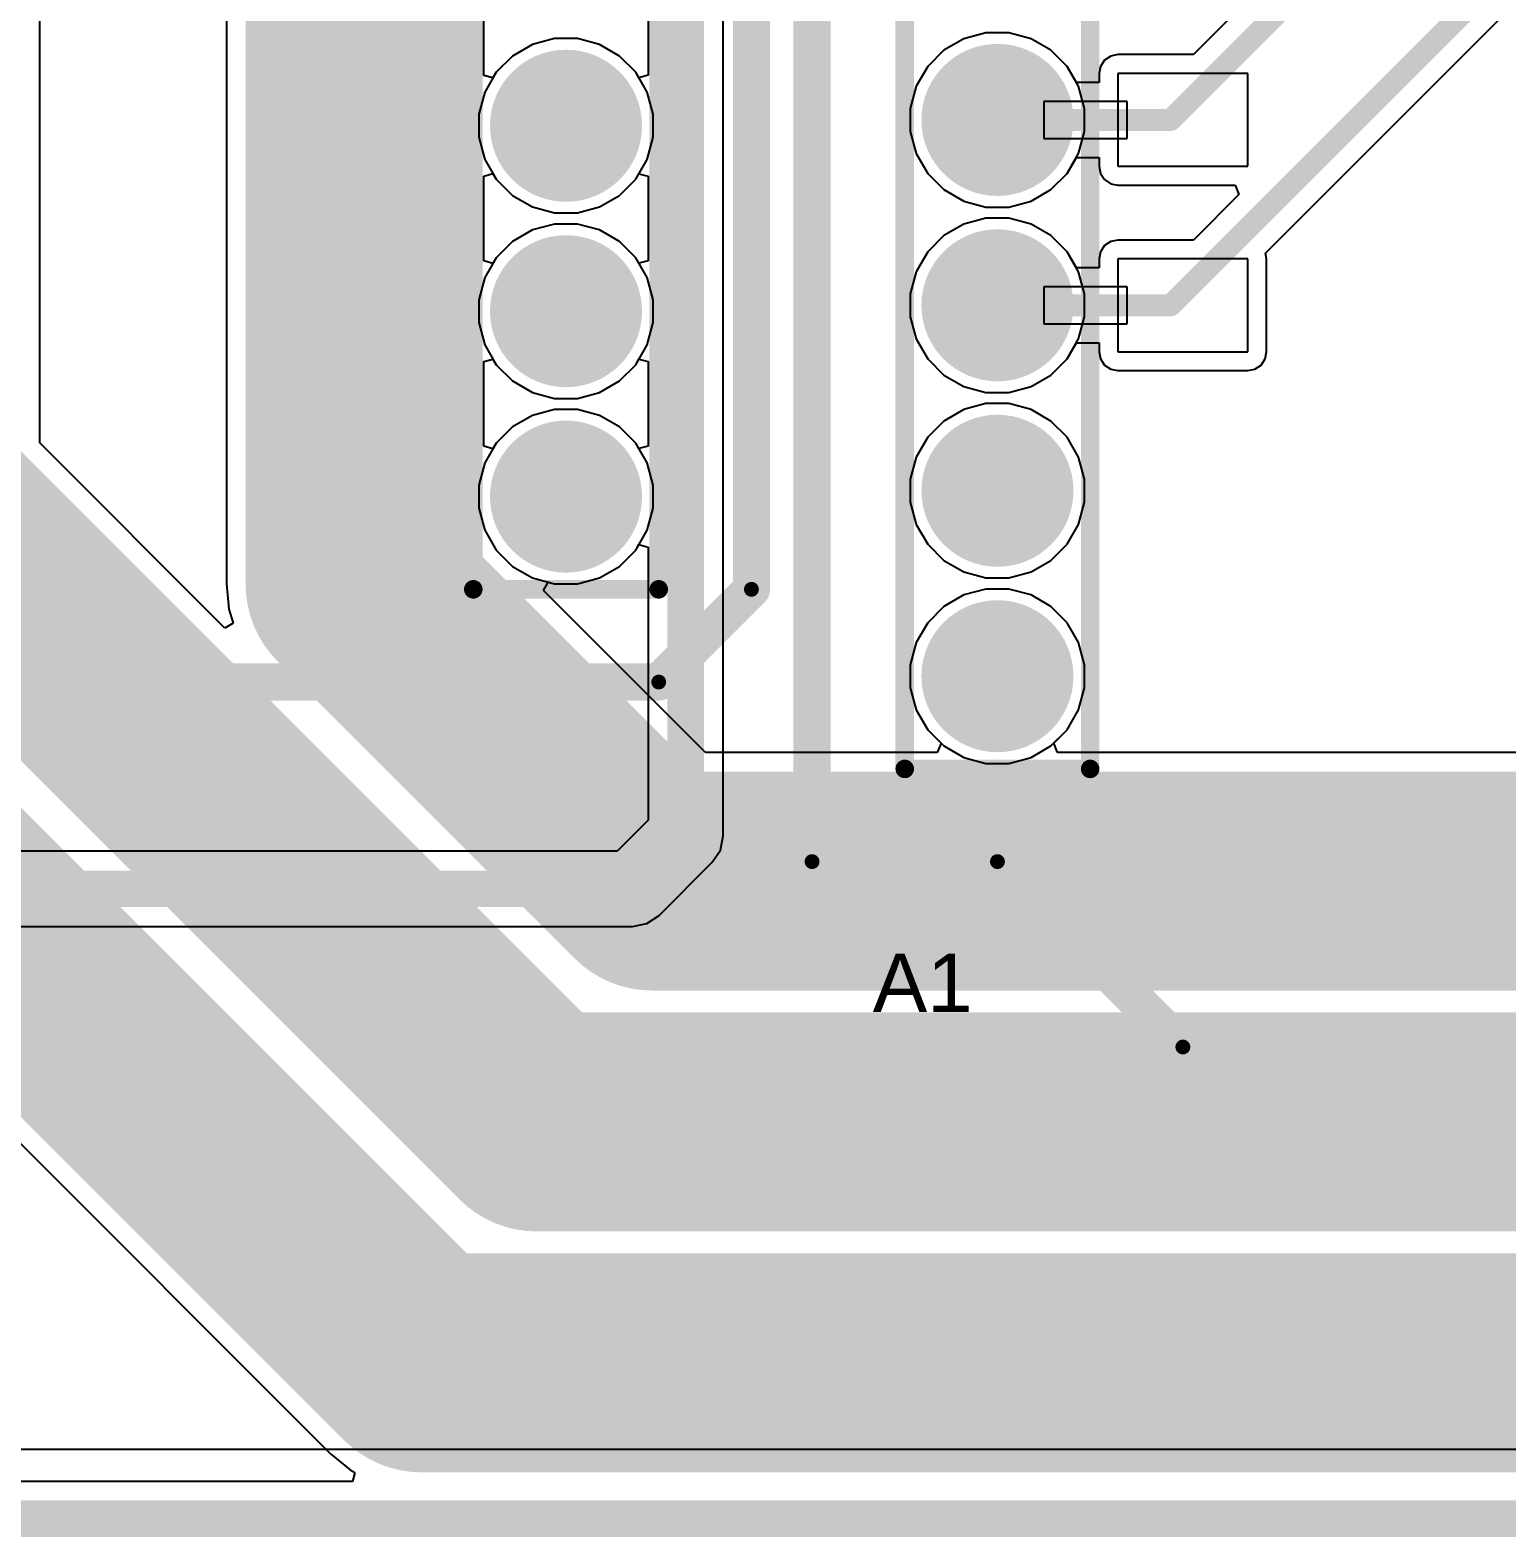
# Model space of a CAD drawing. Header units: inches. Extents: x -0.01 to 4.3, y -0.01 to 7.88.
# Drawn here: x 1.739 to 2.535, y -0.01 to 0.803 of the extents above; entities that cross this region are included whole.
import ezdxf

# ---------------------------------------------------------------- set-up
doc = ezdxf.new("R2010")
doc.units = ezdxf.units.IN
doc.header["$MEASUREMENT"] = 0
for name, color, linetype in [('Bottom Layer', 5, 'Continuous'), ('Bottom Solder', 6, 'Continuous'), ('Mechanical 1', 6, 'Continuous'), ('Multi-Layer', 9, 'Continuous'), ('Pad Holes', 156, 'Continuous'), ('Route Tool Path', 56, 'Continuous'), ('Top Layer', 1, 'Continuous'), ('Top Overlay', 2, 'Continuous'), ('Top Solder', 216, 'Continuous')]:
    doc.layers.add(name, color=color, linetype=linetype)
doc.styles.add('Arial', font='', dxfattribs={"height": 0.2})
doc.styles.get('Arial').set_extended_font_data('Arial')

# ---------------------------------------------------------------- blocks, each defined once
blk = doc.blocks.new('M_______M____S______34')
at = {"layer": 'Bottom Layer'}
h = blk.add_hatch(color=5, dxfattribs=at)
edge = h.paths.add_edge_path()
edge.add_arc((0.95, -0.775), 0.037, 0, 360)
h = blk.add_hatch(color=5, dxfattribs=at)
edge = h.paths.add_edge_path()
edge.add_arc((0.95, -0.875), 0.037, 0, 360)
h = blk.add_hatch(color=5, dxfattribs=at)
edge = h.paths.add_edge_path()
edge.add_arc((0.95, -0.975), 0.037, 0, 360)
at = {"layer": 'Bottom Solder'}
h = blk.add_hatch(color=6, dxfattribs=at)
edge = h.paths.add_edge_path()
edge.add_arc((0.95, -0.775), 0.041, 0, 360)
h = blk.add_hatch(color=6, dxfattribs=at)
edge = h.paths.add_edge_path()
edge.add_arc((0.95, -0.875), 0.041, 0, 360)
h = blk.add_hatch(color=6, dxfattribs=at)
edge = h.paths.add_edge_path()
edge.add_arc((0.95, -0.975), 0.041, 0, 360)
at = {"layer": 'Multi-Layer'}
h = blk.add_hatch(color=9, dxfattribs=at)
edge = h.paths.add_edge_path()
edge.add_arc((0.95, -0.775), 0.037, 0, 360)
h = blk.add_hatch(color=9, dxfattribs=at)
edge = h.paths.add_edge_path()
edge.add_arc((0.95, -0.875), 0.037, 0, 360)
h = blk.add_hatch(color=9, dxfattribs=at)
edge = h.paths.add_edge_path()
edge.add_arc((0.95, -0.975), 0.037, 0, 360)
at = {"layer": 'Pad Holes'}
h = blk.add_hatch(color=7, dxfattribs=at)
edge = h.paths.add_edge_path()
edge.add_arc((0.95, -0.775), 0.02, 0, 360)
h = blk.add_hatch(color=7, dxfattribs=at)
edge = h.paths.add_edge_path()
edge.add_arc((0.95, -0.875), 0.02, 0, 360)
h = blk.add_hatch(color=7, dxfattribs=at)
edge = h.paths.add_edge_path()
edge.add_arc((0.95, -0.975), 0.02, 0, 360)
at = {"layer": 'Top Layer'}
h = blk.add_hatch(color=1, dxfattribs=at)
edge = h.paths.add_edge_path()
edge.add_arc((0.95, -0.775), 0.037, 0, 360)
h = blk.add_hatch(color=1, dxfattribs=at)
edge = h.paths.add_edge_path()
edge.add_arc((0.95, -0.875), 0.037, 0, 360)
h = blk.add_hatch(color=1, dxfattribs=at)
edge = h.paths.add_edge_path()
edge.add_arc((0.95, -0.975), 0.037, 0, 360)
at = {"layer": 'Top Solder'}
h = blk.add_hatch(color=216, dxfattribs=at)
edge = h.paths.add_edge_path()
edge.add_arc((0.95, -0.775), 0.041, 0, 360)
h = blk.add_hatch(color=216, dxfattribs=at)
edge = h.paths.add_edge_path()
edge.add_arc((0.95, -0.875), 0.041, 0, 360)
h = blk.add_hatch(color=216, dxfattribs=at)
edge = h.paths.add_edge_path()
edge.add_arc((0.95, -0.975), 0.041, 0, 360)
at = {"layer": 'Route Tool Path'}
for points in [[(1.05, -1.025, 0.008, 0.008, 0), (1.05, 1.075, 0.008, 0.008, 0)], [(1, -1.075, 0.008, 0.008, 0), (1.05, -1.025, 0.008, 0.008, 0)], [(0.55, -1.075, 0.008, 0.008, 0), (1, -1.075, 0.008, 0.008, 0)]]:
    blk.add_lwpolyline(points, format="xyseb", dxfattribs=at)
for points in [[(1.048, -1.025, 0.004, 0.004, 1), (1.052, -1.025, 0.004, 0.004, 1)], [(1.048, -1.025, 0.004, 0.004, 1), (1.052, -1.025, 0.004, 0.004, 1)], [(0.998, -1.075, 0.004, 0.004, 1), (1.002, -1.075, 0.004, 0.004, 1)], [(0.998, -1.075, 0.004, 0.004, 1), (1.002, -1.075, 0.004, 0.004, 1)]]:
    blk.add_lwpolyline(points, format="xyseb", close=True, dxfattribs=at)
at = {"layer": 'Top Overlay'}
for points in [[(1.05, -1.025, 0.02, 0.02, 0), (1.05, 1.075, 0.02, 0.02, 0)], [(0.9, -1.025, 0.01, 0.01, 0), (0.9, -0.225, 0.01, 0.01, 0)], [(1, -1.025, 0.01, 0.01, 0), (1, -0.225, 0.01, 0.01, 0)], [(1, -1.075, 0.02, 0.02, 0), (1.05, -1.025, 0.02, 0.02, 0)], [(0.9, -1.025, 0.01, 0.01, 0), (1, -1.025, 0.01, 0.01, 0)], [(0.55, -1.075, 0.02, 0.02, 0), (1, -1.075, 0.02, 0.02, 0)]]:
    blk.add_lwpolyline(points, format="xyseb", dxfattribs=at)
for points in [[(1.045, -1.025, 0.01, 0.01, 1), (1.055, -1.025, 0.01, 0.01, 1)], [(1.045, -1.025, 0.01, 0.01, 1), (1.055, -1.025, 0.01, 0.01, 1)], [(0.8975, -1.025, 0.005, 0.005, 1), (0.9025, -1.025, 0.005, 0.005, 1)], [(0.8975, -1.025, 0.005, 0.005, 1), (0.9025, -1.025, 0.005, 0.005, 1)], [(0.9975, -1.025, 0.005, 0.005, 1), (1.0025, -1.025, 0.005, 0.005, 1)], [(0.9975, -1.025, 0.005, 0.005, 1), (1.0025, -1.025, 0.005, 0.005, 1)], [(0.995, -1.075, 0.01, 0.01, 1), (1.005, -1.075, 0.01, 0.01, 1)], [(0.995, -1.075, 0.01, 0.01, 1), (1.005, -1.075, 0.01, 0.01, 1)]]:
    blk.add_lwpolyline(points, format="xyseb", close=True, dxfattribs=at)
blk = doc.blocks.new('M_______M____S______35')
at = {"layer": 'Bottom Layer'}
h = blk.add_hatch(color=5, dxfattribs=at)
edge = h.paths.add_edge_path()
edge.add_arc((-0.95, -0.675), 0.037, 0, 360)
h = blk.add_hatch(color=5, dxfattribs=at)
edge = h.paths.add_edge_path()
edge.add_arc((-0.95, -0.775), 0.037, 0, 360)
h = blk.add_hatch(color=5, dxfattribs=at)
edge = h.paths.add_edge_path()
edge.add_arc((-0.95, -0.875), 0.037, 0, 360)
h = blk.add_hatch(color=5, dxfattribs=at)
edge = h.paths.add_edge_path()
edge.add_arc((-0.95, -0.975), 0.037, 0, 360)
at = {"layer": 'Bottom Solder'}
h = blk.add_hatch(color=6, dxfattribs=at)
edge = h.paths.add_edge_path()
edge.add_arc((-0.95, -0.675), 0.041, 0, 360)
h = blk.add_hatch(color=6, dxfattribs=at)
edge = h.paths.add_edge_path()
edge.add_arc((-0.95, -0.775), 0.041, 0, 360)
h = blk.add_hatch(color=6, dxfattribs=at)
edge = h.paths.add_edge_path()
edge.add_arc((-0.95, -0.875), 0.041, 0, 360)
h = blk.add_hatch(color=6, dxfattribs=at)
edge = h.paths.add_edge_path()
edge.add_arc((-0.95, -0.975), 0.041, 0, 360)
at = {"layer": 'Multi-Layer'}
h = blk.add_hatch(color=9, dxfattribs=at)
edge = h.paths.add_edge_path()
edge.add_arc((-0.95, -0.675), 0.037, 0, 360)
h = blk.add_hatch(color=9, dxfattribs=at)
edge = h.paths.add_edge_path()
edge.add_arc((-0.95, -0.775), 0.037, 0, 360)
h = blk.add_hatch(color=9, dxfattribs=at)
edge = h.paths.add_edge_path()
edge.add_arc((-0.95, -0.875), 0.037, 0, 360)
h = blk.add_hatch(color=9, dxfattribs=at)
edge = h.paths.add_edge_path()
edge.add_arc((-0.95, -0.975), 0.037, 0, 360)
at = {"layer": 'Pad Holes'}
h = blk.add_hatch(color=7, dxfattribs=at)
edge = h.paths.add_edge_path()
edge.add_arc((-0.95, -0.675), 0.02, 0, 360)
h = blk.add_hatch(color=7, dxfattribs=at)
edge = h.paths.add_edge_path()
edge.add_arc((-0.95, -0.775), 0.02, 0, 360)
h = blk.add_hatch(color=7, dxfattribs=at)
edge = h.paths.add_edge_path()
edge.add_arc((-0.95, -0.875), 0.02, 0, 360)
h = blk.add_hatch(color=7, dxfattribs=at)
edge = h.paths.add_edge_path()
edge.add_arc((-0.95, -0.975), 0.02, 0, 360)
at = {"layer": 'Top Layer'}
h = blk.add_hatch(color=1, dxfattribs=at)
edge = h.paths.add_edge_path()
edge.add_arc((-0.95, -0.675), 0.037, 0, 360)
h = blk.add_hatch(color=1, dxfattribs=at)
edge = h.paths.add_edge_path()
edge.add_arc((-0.95, -0.775), 0.037, 0, 360)
h = blk.add_hatch(color=1, dxfattribs=at)
edge = h.paths.add_edge_path()
edge.add_arc((-0.95, -0.875), 0.037, 0, 360)
h = blk.add_hatch(color=1, dxfattribs=at)
edge = h.paths.add_edge_path()
edge.add_arc((-0.95, -0.975), 0.037, 0, 360)
at = {"layer": 'Top Solder'}
h = blk.add_hatch(color=216, dxfattribs=at)
edge = h.paths.add_edge_path()
edge.add_arc((-0.95, -0.675), 0.041, 0, 360)
h = blk.add_hatch(color=216, dxfattribs=at)
edge = h.paths.add_edge_path()
edge.add_arc((-0.95, -0.775), 0.041, 0, 360)
h = blk.add_hatch(color=216, dxfattribs=at)
edge = h.paths.add_edge_path()
edge.add_arc((-0.95, -0.875), 0.041, 0, 360)
h = blk.add_hatch(color=216, dxfattribs=at)
edge = h.paths.add_edge_path()
edge.add_arc((-0.95, -0.975), 0.041, 0, 360)
at = {"layer": 'Bottom Layer'}
for p, q in [((-0.885, -0.65), (-0.885, -0.7)), ((-0.815, -0.65), (-0.885, -0.65)), ((-0.815, -0.7), (-0.815, -0.65)), ((-0.925, -0.665), (-0.925, -0.685)), ((-0.88, -0.665), (-0.925, -0.665)), ((-0.88, -0.685), (-0.88, -0.665)), ((-0.925, -0.685), (-0.88, -0.685)), ((-0.885, -0.7), (-0.815, -0.7)), ((-0.885, -0.75), (-0.885, -0.8)), ((-0.815, -0.75), (-0.885, -0.75)), ((-0.815, -0.8), (-0.815, -0.75)), ((-0.925, -0.765), (-0.925, -0.785)), ((-0.88, -0.765), (-0.925, -0.765)), ((-0.88, -0.785), (-0.88, -0.765)), ((-0.925, -0.785), (-0.88, -0.785)), ((-0.885, -0.8), (-0.815, -0.8))]:
    blk.add_line(p, q, dxfattribs=at)
at = {"layer": 'Route Tool Path'}
for points in [[(-1.05, -1.075, 0.008, 0.008, 0), (-1.05, 1.075, 0.008, 0.008, 0)], [(-1.05, -1.075, 0.008, 0.008, 0), (-0.95, -1.075, 0.008, 0.008, 0)], [(-0.95, -1.075, 0.008, 0.008, 0), (-0.85, -1.175, 0.008, 0.008, 0)], [(-0.85, -1.175, 0.008, 0.008, 0), (0.45, -1.175, 0.008, 0.008, 0)]]:
    blk.add_lwpolyline(points, format="xyseb", dxfattribs=at)
for points in [[(-1.052, -1.075, 0.004, 0.004, 1), (-1.048, -1.075, 0.004, 0.004, 1)], [(-1.052, -1.075, 0.004, 0.004, 1), (-1.048, -1.075, 0.004, 0.004, 1)], [(-0.952, -1.075, 0.004, 0.004, 1), (-0.948, -1.075, 0.004, 0.004, 1)], [(-0.952, -1.075, 0.004, 0.004, 1), (-0.948, -1.075, 0.004, 0.004, 1)], [(-0.852, -1.175, 0.004, 0.004, 1), (-0.848, -1.175, 0.004, 0.004, 1)], [(-0.852, -1.175, 0.004, 0.004, 1), (-0.848, -1.175, 0.004, 0.004, 1)]]:
    blk.add_lwpolyline(points, format="xyseb", close=True, dxfattribs=at)
at = {"layer": 'Top Overlay'}
for points in [[(-1.05, -1.075, 0.02, 0.02, 0), (-1.05, 1.075, 0.02, 0.02, 0)], [(-1, -1.025, 0.01, 0.01, 0), (-1, -0.425, 0.01, 0.01, 0)], [(-0.9, -1.025, 0.01, 0.01, 0), (-0.9, -0.425, 0.01, 0.01, 0)], [(-1, -1.025, 0.01, 0.01, 0), (-0.9, -1.025, 0.01, 0.01, 0)], [(-1.05, -1.075, 0.02, 0.02, 0), (-0.95, -1.075, 0.02, 0.02, 0)], [(-0.95, -1.075, 0.02, 0.02, 0), (-0.85, -1.175, 0.02, 0.02, 0)], [(-0.85, -1.175, 0.02, 0.02, 0), (0.45, -1.175, 0.02, 0.02, 0)]]:
    blk.add_lwpolyline(points, format="xyseb", dxfattribs=at)
for points in [[(-1.0025, -1.025, 0.005, 0.005, 1), (-0.9975, -1.025, 0.005, 0.005, 1)], [(-1.0025, -1.025, 0.005, 0.005, 1), (-0.9975, -1.025, 0.005, 0.005, 1)], [(-0.9025, -1.025, 0.005, 0.005, 1), (-0.8975, -1.025, 0.005, 0.005, 1)], [(-0.9025, -1.025, 0.005, 0.005, 1), (-0.8975, -1.025, 0.005, 0.005, 1)], [(-1.055, -1.075, 0.01, 0.01, 1), (-1.045, -1.075, 0.01, 0.01, 1)], [(-1.055, -1.075, 0.01, 0.01, 1), (-1.045, -1.075, 0.01, 0.01, 1)], [(-0.955, -1.075, 0.01, 0.01, 1), (-0.945, -1.075, 0.01, 0.01, 1)], [(-0.955, -1.075, 0.01, 0.01, 1), (-0.945, -1.075, 0.01, 0.01, 1)], [(-0.855, -1.175, 0.01, 0.01, 1), (-0.845, -1.175, 0.01, 0.01, 1)], [(-0.855, -1.175, 0.01, 0.01, 1), (-0.845, -1.175, 0.01, 0.01, 1)]]:
    blk.add_lwpolyline(points, format="xyseb", close=True, dxfattribs=at)

msp = doc.modelspace()

# ---------------------------------------------------------------- linework, layer by layer
at = {"layer": 'Bottom Layer'}
for p, q in [((2.11235, 0.3683), (2.11235, 0.87886)), ((2.40479, 0.68255), (2.56752, 0.84528)), ((2.07189, 0.82396), (2.07189, 0.7784)), ((2.39051, 0.81413), (2.3659, 0.78953)), ((2.02137, 0.79818), (2.00942, 0.79498)), ((2.03375, 0.79818), (2.02137, 0.79818)), ((2.0457, 0.79498), (2.03375, 0.79818)), ((2.24209, 0.79813), (2.23138, 0.79194)), ((2.25405, 0.80133), (2.24209, 0.79813)), ((2.26642, 0.80133), (2.25405, 0.80133)), ((2.27838, 0.79813), (2.26642, 0.80133)), ((2.28909, 0.79194), (2.27838, 0.79813)), ((1.9987, 0.78879), (1.98995, 0.78004)), ((2.00942, 0.79498), (1.9987, 0.78879)), ((2.05642, 0.78879), (2.0457, 0.79498)), ((2.06517, 0.78004), (2.05642, 0.78879)), ((2.23138, 0.79194), (2.22263, 0.78319)), ((2.29785, 0.78319), (2.28909, 0.79194)), ((2.32133, 0.78875), (2.31803, 0.78654)), ((2.32524, 0.78953), (2.32133, 0.78875)), ((2.3659, 0.78953), (2.32524, 0.78953)), ((2.22263, 0.78319), (2.21644, 0.77247)), ((2.30285, 0.77453), (2.29785, 0.78319)), ((2.31582, 0.78323), (2.31504, 0.77933)), ((2.31803, 0.78654), (2.31582, 0.78323)), ((1.98995, 0.78004), (1.98376, 0.76932)), ((2.06689, 0.77706), (2.06517, 0.78004)), ((2.07189, 0.7784), (2.06689, 0.77706)), ((2.21644, 0.77247), (2.21324, 0.76052)), ((2.31504, 0.77453), (2.30285, 0.77453)), ((2.31504, 0.77933), (2.31504, 0.77453)), ((1.98376, 0.76932), (1.98056, 0.75737)), ((1.98056, 0.75737), (1.98056, 0.74499)), ((2.21324, 0.76052), (2.21324, 0.74814)), ((2.21324, 0.74814), (2.21644, 0.73619)), ((1.98056, 0.74499), (1.98376, 0.73304)), ((1.98376, 0.73304), (1.98995, 0.72232)), ((2.21644, 0.73619), (2.22263, 0.72547)), ((2.29785, 0.72547), (2.30285, 0.73413)), ((2.30285, 0.73413), (2.31504, 0.73413)), ((2.31504, 0.73413), (2.31504, 0.72933)), ((2.06517, 0.72232), (2.06689, 0.7253)), ((2.06689, 0.7253), (2.07189, 0.72396)), ((2.07189, 0.72396), (2.07189, 0.6784)), ((2.22263, 0.72547), (2.23138, 0.71672)), ((2.28909, 0.71672), (2.29785, 0.72547)), ((2.31504, 0.72933), (2.31582, 0.72543)), ((2.31582, 0.72543), (2.31803, 0.72212)), ((1.98995, 0.72232), (1.9987, 0.71357)), ((2.05642, 0.71357), (2.06517, 0.72232)), ((2.23138, 0.71672), (2.24209, 0.71053)), ((2.27838, 0.71053), (2.28909, 0.71672)), ((2.31803, 0.72212), (2.32133, 0.71991)), ((2.32133, 0.71991), (2.32524, 0.71913)), ((2.32524, 0.71913), (2.38844, 0.71913)), ((2.38844, 0.71913), (2.39051, 0.71413)), ((1.9987, 0.71357), (2.00942, 0.70738)), ((2.00942, 0.70738), (2.02137, 0.70418)), ((2.03375, 0.70418), (2.0457, 0.70738)), ((2.0457, 0.70738), (2.05642, 0.71357)), ((2.24209, 0.71053), (2.25405, 0.70733)), ((2.25405, 0.70733), (2.26642, 0.70733)), ((2.26642, 0.70733), (2.27838, 0.71053)), ((2.39051, 0.71413), (2.3659, 0.68953)), ((2.02137, 0.70418), (2.03375, 0.70418)), ((2.25405, 0.70133), (2.24209, 0.69813)), ((2.26642, 0.70133), (2.25405, 0.70133)), ((2.27838, 0.69813), (2.26642, 0.70133)), ((2.00942, 0.69498), (1.9987, 0.68879)), ((2.02137, 0.69818), (2.00942, 0.69498)), ((2.03375, 0.69818), (2.02137, 0.69818)), ((2.0457, 0.69498), (2.03375, 0.69818)), ((2.05642, 0.68879), (2.0457, 0.69498)), ((2.23138, 0.69194), (2.22263, 0.68319)), ((2.24209, 0.69813), (2.23138, 0.69194)), ((2.28909, 0.69194), (2.27838, 0.69813)), ((2.29785, 0.68319), (2.28909, 0.69194)), ((1.9987, 0.68879), (1.98995, 0.68004)), ((2.06517, 0.68004), (2.05642, 0.68879)), ((2.22263, 0.68319), (2.21644, 0.67247)), ((2.30285, 0.67453), (2.29785, 0.68319)), ((2.31582, 0.68323), (2.31504, 0.67933)), ((2.31803, 0.68654), (2.31582, 0.68323)), ((2.32133, 0.68875), (2.31803, 0.68654)), ((2.32524, 0.68953), (2.32133, 0.68875)), ((2.3659, 0.68953), (2.32524, 0.68953)), ((1.98995, 0.68004), (1.98376, 0.66932)), ((2.06689, 0.67706), (2.06517, 0.68004)), ((2.07189, 0.6784), (2.06689, 0.67706)), ((2.31504, 0.67453), (2.30285, 0.67453)), ((2.31504, 0.67933), (2.31504, 0.67453)), ((2.40543, 0.67933), (2.40479, 0.68255)), ((2.40543, 0.62933), (2.40543, 0.67933)), ((1.98376, 0.66932), (1.98056, 0.65737)), ((2.21644, 0.67247), (2.21324, 0.66052)), ((2.21324, 0.66052), (2.21324, 0.64814)), ((1.98056, 0.65737), (1.98056, 0.64499)), ((1.98056, 0.64499), (1.98376, 0.63304)), ((2.21324, 0.64814), (2.21644, 0.63619)), ((2.21644, 0.63619), (2.22263, 0.62547)), ((2.29785, 0.62547), (2.30285, 0.63413)), ((2.30285, 0.63413), (2.31504, 0.63413)), ((2.31504, 0.63413), (2.31504, 0.62933)), ((1.98376, 0.63304), (1.98995, 0.62232)), ((2.31504, 0.62933), (2.31582, 0.62543)), ((2.40466, 0.62543), (2.40543, 0.62933)), ((1.98995, 0.62232), (1.9987, 0.61357)), ((2.05642, 0.61357), (2.06517, 0.62232)), ((2.06517, 0.62232), (2.06689, 0.6253)), ((2.06689, 0.6253), (2.07189, 0.62396)), ((2.07189, 0.62396), (2.07189, 0.5784)), ((2.22263, 0.62547), (2.23138, 0.61672)), ((2.28909, 0.61672), (2.29785, 0.62547)), ((2.31582, 0.62543), (2.31803, 0.62212)), ((2.31803, 0.62212), (2.32133, 0.61991)), ((2.32133, 0.61991), (2.32524, 0.61913)), ((2.32524, 0.61913), (2.39524, 0.61913)), ((2.39524, 0.61913), (2.39914, 0.61991)), ((2.39914, 0.61991), (2.40245, 0.62212)), ((2.40245, 0.62212), (2.40466, 0.62543)), ((1.9987, 0.61357), (2.00942, 0.60738)), ((2.0457, 0.60738), (2.05642, 0.61357)), ((2.23138, 0.61672), (2.24209, 0.61053)), ((2.24209, 0.61053), (2.25405, 0.60733)), ((2.26642, 0.60733), (2.27838, 0.61053)), ((2.27838, 0.61053), (2.28909, 0.61672)), ((2.00942, 0.60738), (2.02137, 0.60418)), ((2.02137, 0.60418), (2.03375, 0.60418)), ((2.03375, 0.60418), (2.0457, 0.60738)), ((2.25405, 0.60133), (2.24209, 0.59813)), ((2.25405, 0.60733), (2.26642, 0.60733)), ((2.26642, 0.60133), (2.25405, 0.60133)), ((2.27838, 0.59813), (2.26642, 0.60133)), ((2.00942, 0.59498), (1.9987, 0.58879)), ((2.02137, 0.59818), (2.00942, 0.59498)), ((2.03375, 0.59818), (2.02137, 0.59818)), ((2.0457, 0.59498), (2.03375, 0.59818)), ((2.05642, 0.58879), (2.0457, 0.59498)), ((2.24209, 0.59813), (2.23138, 0.59194)), ((2.28909, 0.59194), (2.27838, 0.59813)), ((1.9987, 0.58879), (1.98995, 0.58004)), ((2.06517, 0.58004), (2.05642, 0.58879)), ((2.23138, 0.59194), (2.22263, 0.58319)), ((2.29785, 0.58319), (2.28909, 0.59194)), ((1.98995, 0.58004), (1.98376, 0.56932)), ((2.06689, 0.57706), (2.06517, 0.58004)), ((2.07189, 0.5784), (2.06689, 0.57706)), ((2.22263, 0.58319), (2.21644, 0.57247)), ((2.30403, 0.57247), (2.29785, 0.58319)), ((1.98376, 0.56932), (1.98056, 0.55737)), ((2.21644, 0.57247), (2.21324, 0.56052)), ((2.30724, 0.56052), (2.30403, 0.57247)), ((1.98056, 0.55737), (1.98056, 0.54499)), ((2.21324, 0.56052), (2.21324, 0.54814)), ((2.30724, 0.54814), (2.30724, 0.56052)), ((1.98056, 0.54499), (1.98376, 0.53304)), ((2.21324, 0.54814), (2.21644, 0.53619)), ((2.30403, 0.53619), (2.30724, 0.54814)), ((1.98376, 0.53304), (1.98995, 0.52232)), ((2.21644, 0.53619), (2.22263, 0.52547)), ((2.29785, 0.52547), (2.30403, 0.53619)), ((1.98995, 0.52232), (1.9987, 0.51357)), ((2.05642, 0.51357), (2.06517, 0.52232)), ((2.06517, 0.52232), (2.06689, 0.5253)), ((2.06689, 0.5253), (2.07189, 0.52396)), ((2.07189, 0.52396), (2.07189, 0.37668)), ((2.22263, 0.52547), (2.23138, 0.51672)), ((2.28909, 0.51672), (2.29785, 0.52547)), ((1.9987, 0.51357), (2.00942, 0.50738)), ((2.0457, 0.50738), (2.05642, 0.51357)), ((2.23138, 0.51672), (2.24209, 0.51053)), ((2.27838, 0.51053), (2.28909, 0.51672)), ((2.00942, 0.50738), (2.02137, 0.50418)), ((2.02137, 0.50418), (2.03375, 0.50418)), ((2.03375, 0.50418), (2.0457, 0.50738)), ((2.24209, 0.51053), (2.25405, 0.50733)), ((2.25405, 0.50733), (2.26642, 0.50733)), ((2.26642, 0.50733), (2.27838, 0.51053)), ((2.24209, 0.49813), (2.23138, 0.49194)), ((2.25405, 0.50133), (2.24209, 0.49813)), ((2.26642, 0.50133), (2.25405, 0.50133)), ((2.27838, 0.49813), (2.26642, 0.50133)), ((2.28909, 0.49194), (2.27838, 0.49813)), ((2.23138, 0.49194), (2.22263, 0.48319)), ((2.29785, 0.48319), (2.28909, 0.49194)), ((2.22263, 0.48319), (2.21644, 0.47247)), ((2.30403, 0.47247), (2.29785, 0.48319)), ((2.21644, 0.47247), (2.21324, 0.46052)), ((2.30724, 0.46052), (2.30403, 0.47247)), ((2.21324, 0.46052), (2.21324, 0.44814)), ((2.30724, 0.44814), (2.30724, 0.46052)), ((2.21324, 0.44814), (2.21644, 0.43619)), ((2.30403, 0.43619), (2.30724, 0.44814)), ((2.21644, 0.43619), (2.22263, 0.42547)), ((2.29785, 0.42547), (2.30403, 0.43619)), ((2.22263, 0.42547), (2.23138, 0.41672)), ((2.28909, 0.41672), (2.29785, 0.42547)), ((2.23138, 0.41672), (2.24209, 0.41053)), ((2.27838, 0.41053), (2.28909, 0.41672)), ((2.24209, 0.41053), (2.25405, 0.40733)), ((2.25405, 0.40733), (2.26642, 0.40733)), ((2.26642, 0.40733), (2.27838, 0.41053)), ((2.07189, 0.37668), (2.05509, 0.35988)), ((2.11081, 0.36056), (2.11235, 0.3683)), ((2.05509, 0.35988), (1.68214, 0.35988)), ((2.10642, 0.35399), (2.11081, 0.36056)), ((2.07777, 0.32534), (2.10642, 0.35399)), ((2.07121, 0.32096), (2.07777, 0.32534)), ((1.67376, 0.31942), (2.06347, 0.31942)), ((2.06347, 0.31942), (2.07121, 0.32096)), ((4.2308, 0.03724), (0.06346, 0.03724))]:
    msp.add_line(p, q, dxfattribs=at)
for points in [[(2.35364, 0.75433, 0.01181, 0.01181, 0), (2.52653, 0.92722, 0.01181, 0.01181, 0)], [(2.09212, 0.3683, 0.01969, 0.01969, 0), (2.09212, 0.88724, 0.01969, 0.01969, 0)], [(2.35364, 0.65433, 0.01181, 0.01181, 0), (2.55606, 0.85674, 0.01181, 0.01181, 0)], [(2.26024, 0.75433, 0.01181, 0.01181, 0), (2.35364, 0.75433, 0.01181, 0.01181, 0)], [(2.26024, 0.65433, 0.01181, 0.01181, 0), (2.35364, 0.65433, 0.01181, 0.01181, 0)], [(2.06347, 0.33965, 0.01969, 0.01969, 0), (2.09212, 0.3683, 0.01969, 0.01969, 0)], [(1.67376, 0.33965, 0.01969, 0.01969, 0), (2.06347, 0.33965, 0.01969, 0.01969, 0)]]:
    msp.add_lwpolyline(points, format="xyseb", dxfattribs=at)
for points in [[(2.25728, 0.75433, 0.00591, 0.00591, 1), (2.26319, 0.75433, 0.00591, 0.00591, 1)], [(2.35069, 0.75433, 0.00591, 0.00591, 1), (2.3566, 0.75433, 0.00591, 0.00591, 1)], [(2.35069, 0.75433, 0.00591, 0.00591, 1), (2.3566, 0.75433, 0.00591, 0.00591, 1)], [(2.25728, 0.65433, 0.00591, 0.00591, 1), (2.26319, 0.65433, 0.00591, 0.00591, 1)], [(2.35069, 0.65433, 0.00591, 0.00591, 1), (2.3566, 0.65433, 0.00591, 0.00591, 1)], [(2.35069, 0.65433, 0.00591, 0.00591, 1), (2.3566, 0.65433, 0.00591, 0.00591, 1)], [(2.0872, 0.3683, 0.00984, 0.00984, 1), (2.09704, 0.3683, 0.00984, 0.00984, 1)], [(2.0872, 0.3683, 0.00984, 0.00984, 1), (2.09704, 0.3683, 0.00984, 0.00984, 1)], [(2.05855, 0.33965, 0.00984, 0.00984, 1), (2.06839, 0.33965, 0.00984, 0.00984, 1)], [(2.05855, 0.33965, 0.00984, 0.00984, 1), (2.06839, 0.33965, 0.00984, 0.00984, 1)]]:
    msp.add_lwpolyline(points, format="xyseb", close=True, dxfattribs=at)
at = {"layer": 'Mechanical 1'}
for points in [[(0.11833, 0.00492, 0.00984, 0.00984, 0), (4.17594, 0.00492, 0.00984, 0.00984, 0)], [(0.11811, -0.00492, 0.00984, 0.00984, 0), (4.17615, -0.00492, 0.00984, 0.00984, 0)]]:
    msp.add_lwpolyline(points, format="xyseb", dxfattribs=at)
at = {"layer": 'Top Layer'}
for p, q in [((1.8444, 2.61261), (1.8444, 0.50406)), ((1.74372, 0.58017), (1.74372, 1.90793)), ((1.98318, 0.77831), (1.98318, 0.82405)), ((2.02137, 0.79818), (2.00942, 0.79498)), ((2.03375, 0.79818), (2.02137, 0.79818)), ((2.0457, 0.79498), (2.03375, 0.79818)), ((2.24209, 0.79813), (2.23138, 0.79194)), ((2.25405, 0.80133), (2.24209, 0.79813)), ((2.26642, 0.80133), (2.25405, 0.80133)), ((2.27838, 0.79813), (2.26642, 0.80133)), ((2.28909, 0.79194), (2.27838, 0.79813)), ((1.9987, 0.78879), (1.98995, 0.78004)), ((2.00942, 0.79498), (1.9987, 0.78879)), ((2.05642, 0.78879), (2.0457, 0.79498)), ((2.06517, 0.78004), (2.05642, 0.78879)), ((2.23138, 0.79194), (2.22263, 0.78319)), ((2.29785, 0.78319), (2.28909, 0.79194)), ((2.22263, 0.78319), (2.21644, 0.77247)), ((2.30403, 0.77247), (2.29785, 0.78319)), ((1.98818, 0.77697), (1.98318, 0.77831)), ((1.98995, 0.78004), (1.98818, 0.77697)), ((2.07136, 0.76932), (2.06517, 0.78004)), ((2.21644, 0.77247), (2.21324, 0.76052)), ((2.30724, 0.76052), (2.30403, 0.77247)), ((2.07456, 0.75737), (2.07136, 0.76932)), ((2.07456, 0.74499), (2.07456, 0.75737)), ((2.21324, 0.76052), (2.21324, 0.74814)), ((2.30724, 0.74814), (2.30724, 0.76052)), ((2.21324, 0.74814), (2.21644, 0.73619)), ((2.30403, 0.73619), (2.30724, 0.74814)), ((2.07136, 0.73304), (2.07456, 0.74499)), ((2.06517, 0.72232), (2.07136, 0.73304)), ((2.21644, 0.73619), (2.22263, 0.72547)), ((2.29785, 0.72547), (2.30403, 0.73619)), ((1.98318, 0.72405), (1.98818, 0.72539)), ((1.98318, 0.67831), (1.98318, 0.72405)), ((1.98818, 0.72539), (1.98995, 0.72232)), ((2.22263, 0.72547), (2.23138, 0.71672)), ((2.28909, 0.71672), (2.29785, 0.72547)), ((1.98995, 0.72232), (1.9987, 0.71357)), ((2.05642, 0.71357), (2.06517, 0.72232)), ((2.23138, 0.71672), (2.24209, 0.71053)), ((2.27838, 0.71053), (2.28909, 0.71672)), ((1.9987, 0.71357), (2.00942, 0.70738)), ((2.00942, 0.70738), (2.02137, 0.70418)), ((2.03375, 0.70418), (2.0457, 0.70738)), ((2.0457, 0.70738), (2.05642, 0.71357)), ((2.24209, 0.71053), (2.25405, 0.70733)), ((2.25405, 0.70733), (2.26642, 0.70733)), ((2.26642, 0.70733), (2.27838, 0.71053)), ((2.02137, 0.70418), (2.03375, 0.70418)), ((2.25405, 0.70133), (2.24209, 0.69813)), ((2.26642, 0.70133), (2.25405, 0.70133)), ((2.27838, 0.69813), (2.26642, 0.70133)), ((2.00942, 0.69498), (1.9987, 0.68879)), ((2.02137, 0.69818), (2.00942, 0.69498)), ((2.03375, 0.69818), (2.02137, 0.69818)), ((2.0457, 0.69498), (2.03375, 0.69818)), ((2.05642, 0.68879), (2.0457, 0.69498)), ((2.23138, 0.69194), (2.22263, 0.68319)), ((2.24209, 0.69813), (2.23138, 0.69194)), ((2.28909, 0.69194), (2.27838, 0.69813)), ((2.29785, 0.68319), (2.28909, 0.69194)), ((1.9987, 0.68879), (1.98995, 0.68004)), ((2.06517, 0.68004), (2.05642, 0.68879)), ((2.22263, 0.68319), (2.21644, 0.67247)), ((2.30403, 0.67247), (2.29785, 0.68319)), ((1.98818, 0.67697), (1.98318, 0.67831)), ((1.98995, 0.68004), (1.98818, 0.67697)), ((2.07136, 0.66932), (2.06517, 0.68004)), ((2.07456, 0.65737), (2.07136, 0.66932)), ((2.21644, 0.67247), (2.21324, 0.66052)), ((2.30724, 0.66052), (2.30403, 0.67247)), ((2.21324, 0.66052), (2.21324, 0.64814)), ((2.30724, 0.64814), (2.30724, 0.66052)), ((2.07456, 0.64499), (2.07456, 0.65737)), ((2.07136, 0.63304), (2.07456, 0.64499)), ((2.21324, 0.64814), (2.21644, 0.63619)), ((2.30403, 0.63619), (2.30724, 0.64814)), ((2.21644, 0.63619), (2.22263, 0.62547)), ((2.29785, 0.62547), (2.30403, 0.63619)), ((2.06517, 0.62232), (2.07136, 0.63304)), ((1.98318, 0.62405), (1.98818, 0.62539)), ((1.98318, 0.57831), (1.98318, 0.62405)), ((1.98818, 0.62539), (1.98995, 0.62232)), ((1.98995, 0.62232), (1.9987, 0.61357)), ((2.05642, 0.61357), (2.06517, 0.62232)), ((2.22263, 0.62547), (2.23138, 0.61672)), ((2.28909, 0.61672), (2.29785, 0.62547)), ((1.9987, 0.61357), (2.00942, 0.60738)), ((2.0457, 0.60738), (2.05642, 0.61357)), ((2.23138, 0.61672), (2.24209, 0.61053)), ((2.24209, 0.61053), (2.25405, 0.60733)), ((2.26642, 0.60733), (2.27838, 0.61053)), ((2.27838, 0.61053), (2.28909, 0.61672)), ((2.00942, 0.60738), (2.02137, 0.60418)), ((2.02137, 0.60418), (2.03375, 0.60418)), ((2.03375, 0.60418), (2.0457, 0.60738)), ((2.25405, 0.60133), (2.24209, 0.59813)), ((2.25405, 0.60733), (2.26642, 0.60733)), ((2.26642, 0.60133), (2.25405, 0.60133)), ((2.27838, 0.59813), (2.26642, 0.60133)), ((2.00942, 0.59498), (1.9987, 0.58879)), ((2.02137, 0.59818), (2.00942, 0.59498)), ((2.03375, 0.59818), (2.02137, 0.59818)), ((2.0457, 0.59498), (2.03375, 0.59818)), ((2.05642, 0.58879), (2.0457, 0.59498)), ((2.24209, 0.59813), (2.23138, 0.59194)), ((2.28909, 0.59194), (2.27838, 0.59813)), ((1.9987, 0.58879), (1.98995, 0.58004)), ((2.06517, 0.58004), (2.05642, 0.58879)), ((2.23138, 0.59194), (2.22263, 0.58319)), ((2.29785, 0.58319), (2.28909, 0.59194)), ((1.84361, 0.48027), (1.74372, 0.58017)), ((1.98818, 0.57697), (1.98318, 0.57831)), ((1.98995, 0.58004), (1.98818, 0.57697)), ((2.07136, 0.56932), (2.06517, 0.58004)), ((2.22263, 0.58319), (2.21644, 0.57247)), ((2.30403, 0.57247), (2.29785, 0.58319)), ((2.07456, 0.55737), (2.07136, 0.56932)), ((2.21644, 0.57247), (2.21324, 0.56052)), ((2.30724, 0.56052), (2.30403, 0.57247)), ((2.07456, 0.54499), (2.07456, 0.55737)), ((2.21324, 0.56052), (2.21324, 0.54814)), ((2.30724, 0.54814), (2.30724, 0.56052)), ((2.07136, 0.53304), (2.07456, 0.54499)), ((2.21324, 0.54814), (2.21644, 0.53619)), ((2.30403, 0.53619), (2.30724, 0.54814)), ((2.06517, 0.52232), (2.07136, 0.53304)), ((2.21644, 0.53619), (2.22263, 0.52547)), ((2.29785, 0.52547), (2.30403, 0.53619)), ((2.05642, 0.51357), (2.06517, 0.52232)), ((2.22263, 0.52547), (2.23138, 0.51672)), ((2.28909, 0.51672), (2.29785, 0.52547)), ((2.0457, 0.50738), (2.05642, 0.51357)), ((2.23138, 0.51672), (2.24209, 0.51053)), ((2.27838, 0.51053), (2.28909, 0.51672)), ((1.8444, 0.50406), (1.84573, 0.49052)), ((2.01536, 0.50062), (2.01795, 0.5051)), ((2.01795, 0.5051), (2.02137, 0.50418)), ((2.02137, 0.50418), (2.03375, 0.50418)), ((2.03375, 0.50418), (2.0457, 0.50738)), ((2.24209, 0.51053), (2.25405, 0.50733)), ((2.25405, 0.50733), (2.26642, 0.50733)), ((2.26642, 0.50733), (2.27838, 0.51053)), ((2.10274, 0.41323), (2.01536, 0.50062)), ((2.24209, 0.49813), (2.23138, 0.49194)), ((2.25405, 0.50133), (2.24209, 0.49813)), ((2.26642, 0.50133), (2.25405, 0.50133)), ((2.27838, 0.49813), (2.26642, 0.50133)), ((2.28909, 0.49194), (2.27838, 0.49813)), ((1.84573, 0.49052), (1.84804, 0.48292)), ((2.23138, 0.49194), (2.22263, 0.48319)), ((2.29785, 0.48319), (2.28909, 0.49194)), ((1.84804, 0.48292), (1.84361, 0.48027)), ((2.22263, 0.48319), (2.21644, 0.47247)), ((2.30403, 0.47247), (2.29785, 0.48319)), ((2.21644, 0.47247), (2.21324, 0.46052)), ((2.30724, 0.46052), (2.30403, 0.47247)), ((2.21324, 0.46052), (2.21324, 0.44814)), ((2.30724, 0.44814), (2.30724, 0.46052)), ((2.21324, 0.44814), (2.21644, 0.43619)), ((2.30403, 0.43619), (2.30724, 0.44814)), ((2.21644, 0.43619), (2.22263, 0.42547)), ((2.29785, 0.42547), (2.30403, 0.43619)), ((2.22263, 0.42547), (2.22987, 0.41823)), ((2.29061, 0.41823), (2.29785, 0.42547)), ((2.22987, 0.41823), (2.2278, 0.41323)), ((2.29268, 0.41323), (2.29061, 0.41823)), ((2.2278, 0.41323), (2.10274, 0.41323)), ((2.86344, 0.41323), (2.29268, 0.41323)), ((1.55374, 0.38179), (1.9006, 0.03493)), ((1.9006, 0.03493), (1.91112, 0.0263)), ((1.91112, 0.0263), (1.91371, 0.02492)), ((1.91371, 0.02492), (1.91249, 0.02007)), ((1.91249, 0.02007), (0.11899, 0.02007))]:
    msp.add_line(p, q, dxfattribs=at)
for points in [[(1.91379, 0.50406, 0.11811, 0.11811, 0), (1.91379, 2.61261, 0.11811, 0.11811, 0)], [(1.67433, 0.55142, 0.11811, 0.11811, 0), (2.01183, 0.21392, 0.11811, 0.11811, 0)], [(1.91379, 0.50406, 0.11811, 0.11811, 0), (2.074, 0.34384, 0.11811, 0.11811, 0)], [(1.58249, 0.45118, 0.11811, 0.11811, 0), (1.94967, 0.084, 0.11811, 0.11811, 0)], [(2.074, 0.34384, 0.11811, 0.11811, 0), (2.89218, 0.34384, 0.11811, 0.11811, 0)], [(2.01183, 0.21392, 0.11811, 0.11811, 0), (2.9639, 0.21392, 0.11811, 0.11811, 0)], [(1.94967, 0.084, 0.11811, 0.11811, 0), (3.04747, 0.084, 0.11811, 0.11811, 0)]]:
    msp.add_lwpolyline(points, format="xyseb", dxfattribs=at)
for points in [[(1.88426, 0.50406, 0.05906, 0.05906, 1), (1.94331, 0.50406, 0.05906, 0.05906, 1)], [(1.88426, 0.50406, 0.05906, 0.05906, 1), (1.94331, 0.50406, 0.05906, 0.05906, 1)], [(2.04447, 0.34384, 0.05906, 0.05906, 1), (2.10353, 0.34384, 0.05906, 0.05906, 1)], [(2.04447, 0.34384, 0.05906, 0.05906, 1), (2.10353, 0.34384, 0.05906, 0.05906, 1)], [(1.98231, 0.21392, 0.05906, 0.05906, 1), (2.04136, 0.21392, 0.05906, 0.05906, 1)], [(1.98231, 0.21392, 0.05906, 0.05906, 1), (2.04136, 0.21392, 0.05906, 0.05906, 1)], [(1.92014, 0.084, 0.05906, 0.05906, 1), (1.97919, 0.084, 0.05906, 0.05906, 1)], [(1.92014, 0.084, 0.05906, 0.05906, 1), (1.97919, 0.084, 0.05906, 0.05906, 1)]]:
    msp.add_lwpolyline(points, format="xyseb", close=True, dxfattribs=at)

# ---------------------------------------------------------------- block references
for name, p in [('M_______M____S______34', (1.07756, 1.52618)), ('M_______M____S______35', (3.21024, 1.42933))]:
    msp.add_blockref(name, p)

# ---------------------------------------------------------------- texts
at = {"layer": 'Top Overlay', "style": 'Arial'}
msp.add_text('A1', height=0.031496, dxfattribs=at).set_placement((2.19301, 0.27326))

doc.saveas('drawing.dxf')
